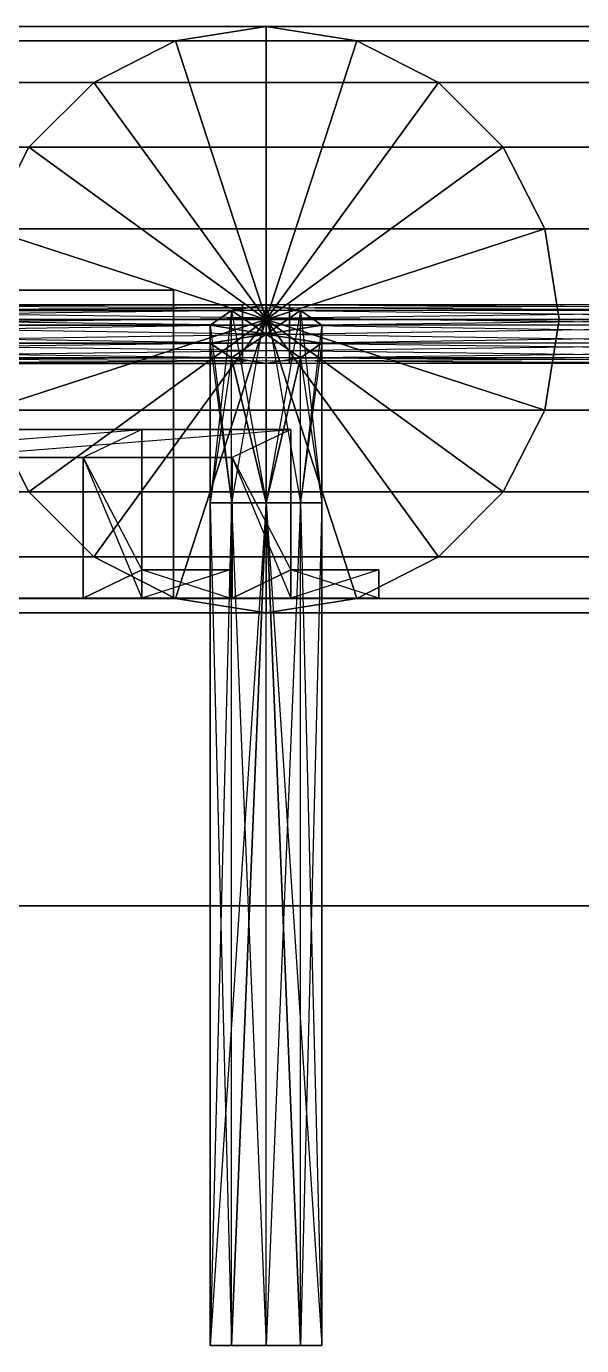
# Model space of a CAD drawing. Extents: x 0 to 4960, y -79 to 258.
# Drawn here: x 2007.8 to 2082.4, y -78.7 to 98.4 of the extents above; entities that cross this region are included whole.
import ezdxf

# ---------------------------------------------------------------- set-up
doc = ezdxf.new("R2010")
doc.units = 0
doc.layers.add('UB3D', color=1, linetype='CONTINUOUS')

msp = doc.modelspace()

# ---------------------------------------------------------------- linework, layer by layer
at = {"layer": 'UB3D', "color": 53}
for points in [[(2100.944882, 96.498268, -2192.166043), (2100.944882, 98.425177, -2180.00002), (1819.055118, 98.425177, -2180.00002), (1819.055118, 96.498268, -2192.166043)], [(2100.944882, 98.425177, -2180.00002), (2100.944882, 96.498268, -2167.833957), (1819.055118, 96.498268, -2167.833957), (1819.055118, 98.425177, -2180.00002)], [(2180.944882, 96.498268, -3552.166043), (2180.944882, 98.425177, -3540.00002), (1899.055118, 98.425177, -3540.00002), (1899.055118, 96.498268, -3552.166043)], [(2180.944882, 98.425177, -3540.00002), (2180.944882, 96.498268, -3527.833957), (1899.055118, 96.498268, -3527.833957), (1899.055118, 98.425177, -3540.00002)], [(2027.833996, 96.498308, -2800.944882), (2040.00002, 98.425217, -2800.944882), (2040.00002, 98.425217, -2519.055118), (2027.833996, 96.498308, -2519.055118)], [(2040, 59.055118, -2800.944882), (2040.00002, 98.425217, -2800.944882), (2027.833996, 96.498308, -2800.944882)], [(2040, 59.055118, -2519.055118), (2027.833996, 96.498308, -2519.055118), (2040.00002, 98.425217, -2519.055118)], [(2040, 59.055118, -2800.944882), (2052.166004, 96.498308, -2800.944882), (2040.00002, 98.425217, -2800.944882)], [(2040, 59.055118, -2519.055118), (2040.00002, 98.425217, -2519.055118), (2052.166004, 96.498308, -2519.055118)], [(2040.00002, 98.425217, -2800.944882), (2052.166004, 96.498308, -2800.944882), (2052.166004, 96.498308, -2519.055118), (2040.00002, 98.425217, -2519.055118)], [(2100.944882, 90.906161, -2203.141171), (2100.944882, 96.498268, -2192.166043), (1819.055118, 96.498268, -2192.166043), (1819.055118, 90.906161, -2203.141171)], [(2100.944882, 96.498268, -2167.833957), (2100.944882, 90.906161, -2156.858829), (1819.055118, 90.906161, -2156.858829), (1819.055118, 96.498268, -2167.833957)], [(2180.944882, 90.906161, -3563.141171), (2180.944882, 96.498268, -3552.166043), (1899.055118, 96.498268, -3552.166043), (1899.055118, 90.906161, -3563.141171)], [(2180.944882, 96.498268, -3527.833957), (2180.944882, 90.906161, -3516.858829), (1899.055118, 90.906161, -3516.858829), (1899.055118, 96.498268, -3527.833957)], [(2016.858868, 90.906201, -2800.944882), (2027.833996, 96.498308, -2800.944882), (2027.833996, 96.498308, -2519.055118), (2016.858868, 90.906201, -2519.055118)], [(2040, 59.055118, -2800.944882), (2027.833996, 96.498308, -2800.944882), (2016.858868, 90.906201, -2800.944882)], [(2040, 59.055118, -2519.055118), (2016.858868, 90.906201, -2519.055118), (2027.833996, 96.498308, -2519.055118)], [(2040, 59.055118, -2800.944882), (2063.141132, 90.906201, -2800.944882), (2052.166004, 96.498308, -2800.944882)], [(2040, 59.055118, -2519.055118), (2052.166004, 96.498308, -2519.055118), (2063.141132, 90.906201, -2519.055118)], [(2052.166004, 96.498308, -2800.944882), (2063.141132, 90.906201, -2800.944882), (2063.141132, 90.906201, -2519.055118), (2052.166004, 96.498308, -2519.055118)], [(2100.944882, 82.19625, -2211.851082), (2100.944882, 90.906161, -2203.141171), (1819.055118, 90.906161, -2203.141171), (1819.055118, 82.19625, -2211.851082)], [(2100.944882, 90.906161, -2156.858829), (2100.944882, 82.19625, -2148.148918), (1819.055118, 82.19625, -2148.148918), (1819.055118, 90.906161, -2156.858829)], [(2180.944882, 82.19625, -3571.851082), (2180.944882, 90.906161, -3563.141171), (1899.055118, 90.906161, -3563.141171), (1899.055118, 82.19625, -3571.851082)], [(2180.944882, 90.906161, -3516.858829), (2180.944882, 82.19625, -3508.148918), (1899.055118, 82.19625, -3508.148918), (1899.055118, 90.906161, -3516.858829)], [(2008.148957, 82.196289, -2800.944882), (2016.858868, 90.906201, -2800.944882), (2016.858868, 90.906201, -2519.055118), (2008.148957, 82.196289, -2519.055118)], [(2040, 59.055118, -2800.944882), (2016.858868, 90.906201, -2800.944882), (2008.148957, 82.196289, -2800.944882)], [(2040, 59.055118, -2519.055118), (2008.148957, 82.196289, -2519.055118), (2016.858868, 90.906201, -2519.055118)], [(2040, 59.055118, -2800.944882), (2071.851043, 82.196289, -2800.944882), (2063.141132, 90.906201, -2800.944882)], [(2040, 59.055118, -2519.055118), (2063.141132, 90.906201, -2519.055118), (2071.851043, 82.196289, -2519.055118)], [(2063.141132, 90.906201, -2800.944882), (2071.851043, 82.196289, -2800.944882), (2071.851043, 82.196289, -2519.055118), (2063.141132, 90.906201, -2519.055118)], [(2100.944882, 71.221122, -2217.44319), (2100.944882, 82.19625, -2211.851082), (1819.055118, 82.19625, -2211.851082), (1819.055118, 71.221122, -2217.44319)], [(2100.944882, 82.19625, -2148.148918), (2100.944882, 71.221122, -2142.55681), (1819.055118, 71.221122, -2142.55681), (1819.055118, 82.19625, -2148.148918)], [(2180.944882, 71.221122, -3577.44319), (2180.944882, 82.19625, -3571.851082), (1899.055118, 82.19625, -3571.851082), (1899.055118, 71.221122, -3577.44319)], [(2180.944882, 82.19625, -3508.148918), (2180.944882, 71.221122, -3502.55681), (1899.055118, 71.221122, -3502.55681), (1899.055118, 82.19625, -3508.148918)], [(2002.55685, 71.221161, -2800.944882), (2008.148957, 82.196289, -2800.944882), (2008.148957, 82.196289, -2519.055118), (2002.55685, 71.221161, -2519.055118)], [(2040, 59.055118, -2800.944882), (2008.148957, 82.196289, -2800.944882), (2002.55685, 71.221161, -2800.944882)], [(2040, 59.055118, -2519.055118), (2002.55685, 71.221161, -2519.055118), (2008.148957, 82.196289, -2519.055118)], [(2040, 59.055118, -2800.944882), (2077.44315, 71.221161, -2800.944882), (2071.851043, 82.196289, -2800.944882)], [(2040, 59.055118, -2519.055118), (2071.851043, 82.196289, -2519.055118), (2077.44315, 71.221161, -2519.055118)], [(2071.851043, 82.196289, -2800.944882), (2077.44315, 71.221161, -2800.944882), (2077.44315, 71.221161, -2519.055118), (2071.851043, 82.196289, -2519.055118)], [(2100.944882, 59.055098, -2219.370098), (2100.944882, 71.221122, -2217.44319), (1819.055118, 71.221122, -2217.44319), (1819.055118, 59.055098, -2219.370098)], [(2100.944882, 71.221122, -2142.55681), (2100.944882, 59.055098, -2140.629902), (1819.055118, 59.055098, -2140.629902), (1819.055118, 71.221122, -2142.55681)], [(2180.944882, 59.055098, -3579.370098), (2180.944882, 71.221122, -3577.44319), (1899.055118, 71.221122, -3577.44319), (1899.055118, 59.055098, -3579.370098)], [(2180.944882, 71.221122, -3502.55681), (2180.944882, 59.055098, -3500.629902), (1899.055118, 59.055098, -3500.629902), (1899.055118, 71.221122, -3502.55681)], [(2040, 59.055118, -2800.944882), (2002.55685, 71.221161, -2800.944882), (2000.629941, 59.055138, -2800.944882)], [(2040, 59.055118, -2519.055118), (2000.629941, 59.055098, -2519.055118), (2002.55685, 71.221161, -2519.055118)], [(2040, 59.055118, -2800.944882), (2079.370059, 59.055138, -2800.944882), (2077.44315, 71.221161, -2800.944882)], [(2077.44315, 71.221161, -2800.944882), (2079.370059, 59.055098, -2800.944882), (2079.370059, 59.055098, -2519.055118), (2077.44315, 71.221161, -2519.055118)], [(2100.944882, 46.889114, -2217.44319), (2100.944882, 59.055098, -2219.370098), (1819.055118, 59.055098, -2219.370098), (1819.055118, 46.889114, -2217.44319)], [(2100.944882, 59.055098, -2140.629902), (2100.944882, 46.889114, -2142.55681), (1819.055118, 46.889114, -2142.55681), (1819.055118, 59.055098, -2140.629902)], [(2180.944882, 46.889114, -3577.44319), (2180.944882, 59.055098, -3579.370098), (1899.055118, 59.055098, -3579.370098), (1899.055118, 46.889114, -3577.44319)], [(2180.944882, 59.055098, -3500.629902), (2180.944882, 46.889114, -3502.55681), (1899.055118, 46.889114, -3502.55681), (1899.055118, 59.055098, -3500.629902)], [(2040, 59.055118, -2800.944882), (2000.629941, 59.055138, -2800.944882), (2002.55685, 46.889075, -2800.944882)], [(2040, 59.055118, -2519.055118), (2002.55685, 46.889075, -2519.055118), (2000.629941, 59.055098, -2519.055118)], [(2040, 59.055118, -2800.944882), (2002.55685, 46.889075, -2800.944882), (2008.148957, 35.913947, -2800.944882)], [(2040, 59.055118, -2519.055118), (2008.148957, 35.913947, -2519.055118), (2002.55685, 46.889075, -2519.055118)], [(2040, 59.055118, -2800.944882), (2008.148957, 35.913947, -2800.944882), (2016.858868, 27.204036, -2800.944882)], [(2040, 59.055118, -2519.055118), (2016.858868, 27.204036, -2519.055118), (2008.148957, 35.913947, -2519.055118)], [(2040, 59.055118, -2800.944882), (2016.858868, 27.204036, -2800.944882), (2027.833996, 21.611928, -2800.944882)], [(2040, 59.055118, -2519.055118), (2027.833996, 21.611928, -2519.055118), (2016.858868, 27.204036, -2519.055118)], [(2040, 59.055118, -2800.944882), (2027.833996, 21.611928, -2800.944882), (2040.00002, 19.68502, -2800.944882)], [(2040, 59.055118, -2519.055118), (2040.00002, 19.68502, -2519.055118), (2027.833996, 21.611928, -2519.055118)], [(2040, 59.055118, -2800.944882), (2040.00002, 19.68502, -2800.944882), (2052.166004, 21.611928, -2800.944882)], [(2040, 59.055118, -2800.944882), (2052.166004, 21.611928, -2800.944882), (2063.141132, 27.204036, -2800.944882)], [(2040, 59.055118, -2800.944882), (2063.141132, 27.204036, -2800.944882), (2071.851043, 35.913947, -2800.944882)], [(2040, 59.055118, -2800.944882), (2071.851043, 35.913947, -2800.944882), (2077.44315, 46.889075, -2800.944882)], [(2040, 59.055118, -2519.055118), (2079.370059, 59.055098, -2519.055118), (2077.44315, 46.889075, -2519.055118)], [(2040, 59.055118, -2519.055118), (2077.44315, 46.889075, -2519.055118), (2071.851043, 35.913947, -2519.055118)], [(2040, 59.055118, -2519.055118), (2071.851043, 35.913947, -2519.055118), (2063.141132, 27.204036, -2519.055118)], [(2040, 59.055118, -2519.055118), (2063.141132, 27.204036, -2519.055118), (2052.166004, 21.611928, -2519.055118)], [(2040, 59.055118, -2519.055118), (2052.166004, 21.611928, -2519.055118), (2040.00002, 19.68502, -2519.055118)], [(2079.370059, 59.055098, -2800.944882), (2077.44315, 46.889075, -2800.944882), (2077.44315, 46.889075, -2519.055118), (2079.370059, 59.055098, -2519.055118)], [(2100.944882, 35.913986, -2211.851082), (2100.944882, 46.889114, -2217.44319), (1819.055118, 46.889114, -2217.44319), (1819.055118, 35.913986, -2211.851082)], [(2100.944882, 46.889114, -2142.55681), (2100.944882, 35.913986, -2148.148918), (1819.055118, 35.913986, -2148.148918), (1819.055118, 46.889114, -2142.55681)], [(2180.944882, 35.913986, -3571.851082), (2180.944882, 46.889114, -3577.44319), (1899.055118, 46.889114, -3577.44319), (1899.055118, 35.913986, -3571.851082)], [(2180.944882, 46.889114, -3502.55681), (2180.944882, 35.913986, -3508.148918), (1899.055118, 35.913986, -3508.148918), (1899.055118, 46.889114, -3502.55681)], [(2008.148957, 35.913947, -2800.944882), (2002.55685, 46.889075, -2800.944882), (2002.55685, 46.889075, -2519.055118), (2008.148957, 35.913947, -2519.055118)], [(2077.44315, 46.889075, -2800.944882), (2071.851043, 35.913947, -2800.944882), (2071.851043, 35.913947, -2519.055118), (2077.44315, 46.889075, -2519.055118)], [(2100.944882, 27.204075, -2203.141171), (2100.944882, 35.913986, -2211.851082), (1819.055118, 35.913986, -2211.851082), (1819.055118, 27.204075, -2203.141171)], [(2100.944882, 35.913986, -2148.148918), (2100.944882, 27.204075, -2156.858829), (1819.055118, 27.204075, -2156.858829), (1819.055118, 35.913986, -2148.148918)], [(2180.944882, 27.204075, -3563.141171), (2180.944882, 35.913986, -3571.851082), (1899.055118, 35.913986, -3571.851082), (1899.055118, 27.204075, -3563.141171)], [(2180.944882, 35.913986, -3508.148918), (2180.944882, 27.204075, -3516.858829), (1899.055118, 27.204075, -3516.858829), (1899.055118, 35.913986, -3508.148918)], [(2016.858868, 27.204036, -2800.944882), (2008.148957, 35.913947, -2800.944882), (2008.148957, 35.913947, -2519.055118), (2016.858868, 27.204036, -2519.055118)], [(2071.851043, 35.913947, -2800.944882), (2063.141132, 27.204036, -2800.944882), (2063.141132, 27.204036, -2519.055118), (2071.851043, 35.913947, -2519.055118)], [(2100.944882, 21.611968, -2192.166043), (2100.944882, 27.204075, -2203.141171), (1819.055118, 27.204075, -2203.141171), (1819.055118, 21.611968, -2192.166043)], [(2100.944882, 27.204075, -2156.858829), (2100.944882, 21.611968, -2167.833957), (1819.055118, 21.611968, -2167.833957), (1819.055118, 27.204075, -2156.858829)], [(2180.944882, 21.611968, -3552.166043), (2180.944882, 27.204075, -3563.141171), (1899.055118, 27.204075, -3563.141171), (1899.055118, 21.611968, -3552.166043)], [(2180.944882, 27.204075, -3516.858829), (2180.944882, 21.611968, -3527.833957), (1899.055118, 21.611968, -3527.833957), (1899.055118, 27.204075, -3516.858829)], [(2027.833996, 21.611928, -2800.944882), (2016.858868, 27.204036, -2800.944882), (2016.858868, 27.204036, -2519.055118), (2027.833996, 21.611928, -2519.055118)], [(2063.141132, 27.204036, -2800.944882), (2052.166004, 21.611928, -2800.944882), (2052.166004, 21.611928, -2519.055118), (2063.141132, 27.204036, -2519.055118)], [(2100.944882, 19.685059, -2180.00002), (2100.944882, 21.611968, -2192.166043), (1819.055118, 21.611968, -2192.166043), (1819.055118, 19.685059, -2180.00002)], [(2100.944882, 21.611968, -2167.833957), (2100.944882, 19.685059, -2180.00002), (1819.055118, 19.685059, -2180.00002), (1819.055118, 21.611968, -2167.833957)], [(2180.944882, 19.685059, -3540.00002), (2180.944882, 21.611968, -3552.166043), (1899.055118, 21.611968, -3552.166043), (1899.055118, 19.685059, -3540.00002)], [(2180.944882, 21.611968, -3527.833957), (2180.944882, 19.685059, -3540.00002), (1899.055118, 19.685059, -3540.00002), (1899.055118, 21.611968, -3527.833957)], [(2040.00002, 19.68502, -2800.944882), (2027.833996, 21.611928, -2800.944882), (2027.833996, 21.611928, -2519.055118), (2040.00002, 19.68502, -2519.055118)], [(2052.166004, 21.611928, -2800.944882), (2040.00002, 19.68502, -2800.944882), (2040.00002, 19.68502, -2519.055118), (2052.166004, 21.611928, -2519.055118)]]:
    msp.add_3dface(points, dxfattribs=at)
at = {"layer": 'UB3D', "color": 27}
for points in [[(1972.440945, 21.653543, -1720.866142), (2027.559055, 21.653543, -1720.866142), (2027.559055, 62.992126, -1720.866142), (1972.440945, 62.992126, -1720.866142)], [(2027.559055, 21.653543, -1838.976378), (1972.440945, 21.653543, -1838.976378), (1972.440945, 62.992126, -1838.976378), (2027.559055, 62.992126, -1838.976378)], [(1972.440945, 62.992126, -1838.976378), (2027.559055, 62.992126, -1838.976378), (2027.559055, 62.992126, -1720.866142)], [(1972.440945, 62.992126, -1838.976378), (2027.559055, 62.992126, -1720.866142), (1972.440945, 62.992126, -1720.866142)], [(2027.559055, 21.653543, -1720.866142), (2027.559055, 21.653543, -1838.976378), (2027.559055, 62.992126, -1838.976378), (2027.559055, 62.992126, -1720.866142)], [(1972.440945, 21.653543, -1720.866142), (2027.559055, 21.653543, -1720.866142), (2027.559055, 21.653543, -1838.976378)], [(1972.440945, 21.653543, -1720.866142), (2027.559055, 21.653543, -1838.976378), (1972.440945, 21.653543, -1838.976378)]]:
    msp.add_3dface(points, dxfattribs=at)
at = {"layer": 'UB3D', "color": 254}
for points in [[(1879.370079, 60.275591, -3535.370079), (2036.850394, 60.275591, -3535.370079), (1879.370079, 61.027598, -3540)], [(2036.850394, 60.275591, -3535.370079), (1879.370079, 61.027598, -3540), (2036.850394, 61.027598, -3540)], [(1879.370079, 61.027598, -3540), (2036.850394, 61.027598, -3540), (1879.370079, 60.275591, -3544.629921)], [(2036.850394, 61.027598, -3540), (1879.370079, 60.275591, -3544.629921), (2036.850394, 60.275591, -3544.629921)], [(1879.370079, 58.307047, -3532.511811), (2036.850394, 58.307047, -3532.511811), (1879.370079, 60.275591, -3535.370079)], [(2036.850394, 58.307047, -3532.511811), (1879.370079, 60.275591, -3535.370079), (2036.850394, 60.275591, -3535.370079)], [(1879.370079, 60.275591, -3544.629921), (2036.850394, 60.275591, -3544.629921), (1879.370079, 58.307047, -3547.488189)], [(2036.850394, 60.275591, -3544.629921), (1879.370079, 58.307047, -3547.488189), (2036.850394, 58.307047, -3547.488189)], [(2120.629921, 60.275591, -2184.629921), (1963.149606, 60.275591, -2184.629921), (2120.629921, 61.027598, -2180)], [(1963.149606, 60.275591, -2184.629921), (2120.629921, 61.027598, -2180), (1963.149606, 61.027598, -2180)], [(2120.629921, 61.027598, -2180), (1963.149606, 61.027598, -2180), (2120.629921, 60.275591, -2175.370079)], [(1963.149606, 61.027598, -2180), (2120.629921, 60.275591, -2175.370079), (1963.149606, 60.275591, -2175.370079)], [(2120.629921, 58.307047, -2187.488189), (1963.149606, 58.307047, -2187.488189), (2120.629921, 60.275591, -2184.629921)], [(1963.149606, 58.307047, -2187.488189), (2120.629921, 60.275591, -2184.629921), (1963.149606, 60.275591, -2184.629921)], [(2120.629921, 60.275591, -2175.370079), (1963.149606, 60.275591, -2175.370079), (2120.629921, 58.307047, -2172.511811)], [(1963.149606, 60.275591, -2175.370079), (2120.629921, 58.307047, -2172.511811), (1963.149606, 58.307047, -2172.511811)], [(2032.511811, 58.307047, -2820.629921), (2035.370079, 34.452008, -2866.370079), (2035.370079, 60.275591, -2820.629921)], [(2032.511811, 58.307047, -2820.629921), (2032.511811, 58.307047, -2663.149606), (2035.370079, 60.275591, -2820.629921)], [(2032.511811, 58.307047, -2663.149606), (2035.370079, 60.275591, -2820.629921), (2035.370079, 60.275591, -2663.149606)], [(2040, 57.090472, -2663.149606), (2035.370079, 60.275591, -2663.149606), (2032.511811, 58.307047, -2663.149606)], [(2035.370079, 34.452008, -2453.629921), (2035.370079, 60.275591, -2499.370079), (2032.511811, 34.452008, -2457.566929)], [(2035.370079, 60.275591, -2499.370079), (2032.511811, 34.452008, -2457.566929), (2032.511811, 58.307047, -2499.370079)], [(2035.370079, 60.275591, -2499.370079), (2035.370079, 60.275591, -2656.850394), (2032.511811, 58.307047, -2499.370079)], [(2035.370079, 60.275591, -2656.850394), (2032.511811, 58.307047, -2499.370079), (2032.511811, 58.307047, -2656.850394)], [(2040, 57.090472, -2656.850394), (2032.511811, 58.307047, -2656.850394), (2035.370079, 60.275591, -2656.850394)], [(2035.370079, 60.275591, -2820.629921), (2040, 34.452008, -2867.874016), (2040, 61.027598, -2820.629921)], [(2035.370079, 60.275591, -2820.629921), (2035.370079, 60.275591, -2663.149606), (2040, 61.027598, -2820.629921)], [(2035.370079, 60.275591, -2663.149606), (2040, 61.027598, -2820.629921), (2040, 61.027598, -2663.149606)], [(2040, 57.090472, -2663.149606), (2040, 61.027598, -2663.149606), (2035.370079, 60.275591, -2663.149606)], [(2040, 34.452008, -2452.125984), (2040, 61.027598, -2499.370079), (2035.370079, 34.452008, -2453.629921)], [(2040, 61.027598, -2499.370079), (2035.370079, 34.452008, -2453.629921), (2035.370079, 60.275591, -2499.370079)], [(2040, 61.027598, -2499.370079), (2040, 61.027598, -2656.850394), (2035.370079, 60.275591, -2499.370079)], [(2040, 61.027598, -2656.850394), (2035.370079, 60.275591, -2499.370079), (2035.370079, 60.275591, -2656.850394)], [(2040, 57.090472, -2656.850394), (2035.370079, 60.275591, -2656.850394), (2040, 61.027598, -2656.850394)], [(2035.370079, 34.452008, -2866.370079), (2035.370079, 60.275591, -2820.629921), (2040, 34.452008, -2867.874016)], [(2036.850394, 57.090472, -3540), (2036.850394, 60.275591, -3544.629921), (2036.850394, 61.027598, -3540)], [(2036.850394, 57.090472, -3540), (2036.850394, 61.027598, -3540), (2036.850394, 60.275591, -3535.370079)], [(2036.850394, 57.090472, -3540), (2036.850394, 58.307047, -3547.488189), (2036.850394, 60.275591, -3544.629921)], [(2036.850394, 57.090472, -3540), (2036.850394, 60.275591, -3535.370079), (2036.850394, 58.307047, -3532.511811)], [(2040, 34.452008, -2867.874016), (2040, 61.027598, -2820.629921), (2044.629921, 34.452008, -2866.370079)], [(2040, 61.027598, -2820.629921), (2044.629921, 34.452008, -2866.370079), (2044.629921, 60.275591, -2820.629921)], [(2040, 61.027598, -2820.629921), (2040, 61.027598, -2663.149606), (2044.629921, 60.275591, -2820.629921)], [(2040, 61.027598, -2663.149606), (2044.629921, 60.275591, -2820.629921), (2044.629921, 60.275591, -2663.149606)], [(2040, 57.090472, -2663.149606), (2044.629921, 60.275591, -2663.149606), (2040, 61.027598, -2663.149606)], [(2044.629921, 60.275591, -2499.370079), (2040, 34.452008, -2452.125984), (2040, 61.027598, -2499.370079)], [(2044.629921, 60.275591, -2499.370079), (2044.629921, 60.275591, -2656.850394), (2040, 61.027598, -2499.370079)], [(2044.629921, 60.275591, -2656.850394), (2040, 61.027598, -2499.370079), (2040, 61.027598, -2656.850394)], [(2040, 57.090472, -2656.850394), (2040, 61.027598, -2656.850394), (2044.629921, 60.275591, -2656.850394)], [(2040, 57.090472, -2663.149606), (2047.488189, 58.307047, -2663.149606), (2044.629921, 60.275591, -2663.149606)], [(2044.629921, 34.452008, -2453.629921), (2044.629921, 60.275591, -2499.370079), (2040, 34.452008, -2452.125984)], [(2040, 57.090472, -2656.850394), (2044.629921, 60.275591, -2656.850394), (2047.488189, 58.307047, -2656.850394)], [(2200.629921, 60.275591, -3544.629921), (2043.149606, 60.275591, -3544.629921), (2200.629921, 61.027598, -3540)], [(2043.149606, 60.275591, -3544.629921), (2200.629921, 61.027598, -3540), (2043.149606, 61.027598, -3540)], [(2200.629921, 61.027598, -3540), (2043.149606, 61.027598, -3540), (2200.629921, 60.275591, -3535.370079)], [(2043.149606, 61.027598, -3540), (2200.629921, 60.275591, -3535.370079), (2043.149606, 60.275591, -3535.370079)], [(2043.149606, 57.090472, -3540), (2043.149606, 60.275591, -3535.370079), (2043.149606, 61.027598, -3540)], [(2043.149606, 57.090472, -3540), (2043.149606, 61.027598, -3540), (2043.149606, 60.275591, -3544.629921)], [(2200.629921, 58.307047, -3547.488189), (2043.149606, 58.307047, -3547.488189), (2200.629921, 60.275591, -3544.629921)], [(2043.149606, 58.307047, -3547.488189), (2200.629921, 60.275591, -3544.629921), (2043.149606, 60.275591, -3544.629921)], [(2200.629921, 60.275591, -3535.370079), (2043.149606, 60.275591, -3535.370079), (2200.629921, 58.307047, -3532.511811)], [(2043.149606, 60.275591, -3535.370079), (2200.629921, 58.307047, -3532.511811), (2043.149606, 58.307047, -3532.511811)], [(2043.149606, 57.090472, -3540), (2043.149606, 58.307047, -3532.511811), (2043.149606, 60.275591, -3535.370079)], [(2043.149606, 57.090472, -3540), (2043.149606, 60.275591, -3544.629921), (2043.149606, 58.307047, -3547.488189)], [(2044.629921, 34.452008, -2866.370079), (2044.629921, 60.275591, -2820.629921), (2047.488189, 34.452008, -2862.433071)], [(2044.629921, 60.275591, -2820.629921), (2047.488189, 34.452008, -2862.433071), (2047.488189, 58.307047, -2820.629921)], [(2044.629921, 60.275591, -2820.629921), (2044.629921, 60.275591, -2663.149606), (2047.488189, 58.307047, -2820.629921)], [(2044.629921, 60.275591, -2663.149606), (2047.488189, 58.307047, -2820.629921), (2047.488189, 58.307047, -2663.149606)], [(2047.488189, 58.307047, -2499.370079), (2044.629921, 34.452008, -2453.629921), (2044.629921, 60.275591, -2499.370079)], [(2047.488189, 58.307047, -2499.370079), (2047.488189, 58.307047, -2656.850394), (2044.629921, 60.275591, -2499.370079)], [(2047.488189, 58.307047, -2656.850394), (2044.629921, 60.275591, -2499.370079), (2044.629921, 60.275591, -2656.850394)], [(1879.370079, 55.873898, -3532.511811), (2036.850394, 55.873898, -3532.511811), (1879.370079, 58.307047, -3532.511811)], [(2036.850394, 55.873898, -3532.511811), (1879.370079, 58.307047, -3532.511811), (2036.850394, 58.307047, -3532.511811)], [(1879.370079, 58.307047, -3547.488189), (2036.850394, 58.307047, -3547.488189), (1879.370079, 55.873898, -3547.488189)], [(2036.850394, 58.307047, -3547.488189), (1879.370079, 55.873898, -3547.488189), (2036.850394, 55.873898, -3547.488189)], [(2120.629921, 55.873898, -2187.488189), (1963.149606, 55.873898, -2187.488189), (2120.629921, 58.307047, -2187.488189)], [(1963.149606, 55.873898, -2187.488189), (2120.629921, 58.307047, -2187.488189), (1963.149606, 58.307047, -2187.488189)], [(2120.629921, 58.307047, -2172.511811), (1963.149606, 58.307047, -2172.511811), (2120.629921, 55.873898, -2172.511811)], [(1963.149606, 58.307047, -2172.511811), (2120.629921, 55.873898, -2172.511811), (1963.149606, 55.873898, -2172.511811)], [(2032.511811, 55.873898, -2820.629921), (2032.511811, 34.452008, -2862.433071), (2032.511811, 58.307047, -2820.629921)], [(2032.511811, 34.452008, -2862.433071), (2032.511811, 58.307047, -2820.629921), (2035.370079, 34.452008, -2866.370079)], [(2032.511811, 55.873898, -2820.629921), (2032.511811, 55.873898, -2663.149606), (2032.511811, 58.307047, -2820.629921)], [(2032.511811, 55.873898, -2663.149606), (2032.511811, 58.307047, -2820.629921), (2032.511811, 58.307047, -2663.149606)], [(2040, 57.090472, -2663.149606), (2032.511811, 58.307047, -2663.149606), (2032.511811, 55.873898, -2663.149606)], [(2032.511811, 34.452008, -2457.566929), (2032.511811, 58.307047, -2499.370079), (2032.511811, 34.452008, -2462.433071)], [(2032.511811, 58.307047, -2499.370079), (2032.511811, 34.452008, -2462.433071), (2032.511811, 55.873898, -2499.370079)], [(2032.511811, 58.307047, -2499.370079), (2032.511811, 58.307047, -2656.850394), (2032.511811, 55.873898, -2499.370079)], [(2032.511811, 58.307047, -2656.850394), (2032.511811, 55.873898, -2499.370079), (2032.511811, 55.873898, -2656.850394)], [(2040, 57.090472, -2656.850394), (2032.511811, 55.873898, -2656.850394), (2032.511811, 58.307047, -2656.850394)], [(2040, 57.090472, -2663.149606), (2032.511811, 55.873898, -2663.149606), (2035.370079, 53.905315, -2663.149606)], [(2040, 57.090472, -2656.850394), (2035.370079, 53.905315, -2656.850394), (2032.511811, 55.873898, -2656.850394)], [(2040, 57.090472, -2663.149606), (2035.370079, 53.905315, -2663.149606), (2040, 53.153346, -2663.149606)], [(2040, 57.090472, -2656.850394), (2040, 53.153346, -2656.850394), (2035.370079, 53.905315, -2656.850394)], [(2036.850394, 57.090472, -3540), (2036.850394, 55.873898, -3547.488189), (2036.850394, 58.307047, -3547.488189)], [(2036.850394, 57.090472, -3540), (2036.850394, 58.307047, -3532.511811), (2036.850394, 55.873898, -3532.511811)], [(2036.850394, 57.090472, -3540), (2036.850394, 53.153346, -3540), (2036.850394, 53.905315, -3544.629921)], [(2036.850394, 57.090472, -3540), (2036.850394, 53.905315, -3544.629921), (2036.850394, 55.873898, -3547.488189)], [(2036.850394, 57.090472, -3540), (2036.850394, 55.873898, -3532.511811), (2036.850394, 53.905315, -3535.370079)], [(2036.850394, 57.090472, -3540), (2036.850394, 53.905315, -3535.370079), (2036.850394, 53.153346, -3540)], [(2040, 57.090472, -2663.149606), (2047.488189, 55.873898, -2663.149606), (2047.488189, 58.307047, -2663.149606)], [(2040, 57.090472, -2656.850394), (2047.488189, 58.307047, -2656.850394), (2047.488189, 55.873898, -2656.850394)], [(2040, 57.090472, -2663.149606), (2040, 53.153346, -2663.149606), (2044.629921, 53.905315, -2663.149606)], [(2040, 57.090472, -2663.149606), (2044.629921, 53.905315, -2663.149606), (2047.488189, 55.873898, -2663.149606)], [(2040, 57.090472, -2656.850394), (2047.488189, 55.873898, -2656.850394), (2044.629921, 53.905315, -2656.850394)], [(2040, 57.090472, -2656.850394), (2044.629921, 53.905315, -2656.850394), (2040, 53.153346, -2656.850394)], [(2200.629921, 55.873898, -3547.488189), (2043.149606, 55.873898, -3547.488189), (2200.629921, 58.307047, -3547.488189)], [(2043.149606, 55.873898, -3547.488189), (2200.629921, 58.307047, -3547.488189), (2043.149606, 58.307047, -3547.488189)], [(2200.629921, 58.307047, -3532.511811), (2043.149606, 58.307047, -3532.511811), (2200.629921, 55.873898, -3532.511811)], [(2043.149606, 58.307047, -3532.511811), (2200.629921, 55.873898, -3532.511811), (2043.149606, 55.873898, -3532.511811)], [(2043.149606, 57.090472, -3540), (2043.149606, 55.873898, -3532.511811), (2043.149606, 58.307047, -3532.511811)], [(2043.149606, 57.090472, -3540), (2043.149606, 58.307047, -3547.488189), (2043.149606, 55.873898, -3547.488189)], [(2043.149606, 57.090472, -3540), (2043.149606, 53.153346, -3540), (2043.149606, 53.905315, -3535.370079)], [(2043.149606, 57.090472, -3540), (2043.149606, 53.905315, -3535.370079), (2043.149606, 55.873898, -3532.511811)], [(2043.149606, 57.090472, -3540), (2043.149606, 55.873898, -3547.488189), (2043.149606, 53.905315, -3544.629921)], [(2043.149606, 57.090472, -3540), (2043.149606, 53.905315, -3544.629921), (2043.149606, 53.153346, -3540)], [(2047.488189, 34.452008, -2457.566929), (2047.488189, 58.307047, -2499.370079), (2044.629921, 34.452008, -2453.629921)], [(2047.488189, 34.452008, -2862.433071), (2047.488189, 58.307047, -2820.629921), (2047.488189, 34.452008, -2857.566929)], [(2047.488189, 58.307047, -2820.629921), (2047.488189, 34.452008, -2857.566929), (2047.488189, 55.873898, -2820.629921)], [(2047.488189, 58.307047, -2820.629921), (2047.488189, 58.307047, -2663.149606), (2047.488189, 55.873898, -2820.629921)], [(2047.488189, 58.307047, -2663.149606), (2047.488189, 55.873898, -2820.629921), (2047.488189, 55.873898, -2663.149606)], [(2047.488189, 55.873898, -2499.370079), (2047.488189, 34.452008, -2457.566929), (2047.488189, 58.307047, -2499.370079)], [(2047.488189, 55.873898, -2499.370079), (2047.488189, 55.873898, -2656.850394), (2047.488189, 58.307047, -2499.370079)], [(2047.488189, 55.873898, -2656.850394), (2047.488189, 58.307047, -2499.370079), (2047.488189, 58.307047, -2656.850394)], [(1879.370079, 53.905315, -3535.370079), (2036.850394, 53.905315, -3535.370079), (1879.370079, 55.873898, -3532.511811)], [(2036.850394, 53.905315, -3535.370079), (1879.370079, 55.873898, -3532.511811), (2036.850394, 55.873898, -3532.511811)], [(1879.370079, 55.873898, -3547.488189), (2036.850394, 55.873898, -3547.488189), (1879.370079, 53.905315, -3544.629921)], [(2036.850394, 55.873898, -3547.488189), (1879.370079, 53.905315, -3544.629921), (2036.850394, 53.905315, -3544.629921)], [(2120.629921, 53.905315, -2184.629921), (1963.149606, 53.905315, -2184.629921), (2120.629921, 55.873898, -2187.488189)], [(1963.149606, 53.905315, -2184.629921), (2120.629921, 55.873898, -2187.488189), (1963.149606, 55.873898, -2187.488189)], [(2120.629921, 55.873898, -2172.511811), (1963.149606, 55.873898, -2172.511811), (2120.629921, 53.905315, -2175.370079)], [(1963.149606, 55.873898, -2172.511811), (2120.629921, 53.905315, -2175.370079), (1963.149606, 53.905315, -2175.370079)], [(2035.370079, 53.905315, -2820.629921), (2032.511811, 34.452008, -2857.566929), (2032.511811, 55.873898, -2820.629921)], [(2032.511811, 34.452008, -2857.566929), (2032.511811, 55.873898, -2820.629921), (2032.511811, 34.452008, -2862.433071)], [(2035.370079, 53.905315, -2820.629921), (2035.370079, 53.905315, -2663.149606), (2032.511811, 55.873898, -2820.629921)], [(2035.370079, 53.905315, -2663.149606), (2032.511811, 55.873898, -2820.629921), (2032.511811, 55.873898, -2663.149606)], [(2032.511811, 34.452008, -2462.433071), (2032.511811, 55.873898, -2499.370079), (2035.370079, 34.452008, -2466.370079)], [(2032.511811, 55.873898, -2499.370079), (2035.370079, 34.452008, -2466.370079), (2035.370079, 53.905315, -2499.370079)], [(2032.511811, 55.873898, -2499.370079), (2032.511811, 55.873898, -2656.850394), (2035.370079, 53.905315, -2499.370079)], [(2032.511811, 55.873898, -2656.850394), (2035.370079, 53.905315, -2499.370079), (2035.370079, 53.905315, -2656.850394)], [(2200.629921, 53.905315, -3544.629921), (2043.149606, 53.905315, -3544.629921), (2200.629921, 55.873898, -3547.488189)], [(2043.149606, 53.905315, -3544.629921), (2200.629921, 55.873898, -3547.488189), (2043.149606, 55.873898, -3547.488189)], [(2200.629921, 55.873898, -3532.511811), (2043.149606, 55.873898, -3532.511811), (2200.629921, 53.905315, -3535.370079)], [(2043.149606, 55.873898, -3532.511811), (2200.629921, 53.905315, -3535.370079), (2043.149606, 53.905315, -3535.370079)], [(2047.488189, 34.452008, -2857.566929), (2047.488189, 55.873898, -2820.629921), (2044.629921, 34.452008, -2853.629921)], [(2047.488189, 55.873898, -2820.629921), (2044.629921, 34.452008, -2853.629921), (2044.629921, 53.905315, -2820.629921)], [(2047.488189, 55.873898, -2820.629921), (2047.488189, 55.873898, -2663.149606), (2044.629921, 53.905315, -2820.629921)], [(2047.488189, 55.873898, -2663.149606), (2044.629921, 53.905315, -2820.629921), (2044.629921, 53.905315, -2663.149606)], [(2044.629921, 53.905315, -2499.370079), (2047.488189, 34.452008, -2462.433071), (2047.488189, 55.873898, -2499.370079)], [(2044.629921, 53.905315, -2499.370079), (2044.629921, 53.905315, -2656.850394), (2047.488189, 55.873898, -2499.370079)], [(2044.629921, 53.905315, -2656.850394), (2047.488189, 55.873898, -2499.370079), (2047.488189, 55.873898, -2656.850394)], [(2047.488189, 34.452008, -2462.433071), (2047.488189, 55.873898, -2499.370079), (2047.488189, 34.452008, -2457.566929)], [(1879.370079, 53.153346, -3540), (2036.850394, 53.153346, -3540), (1879.370079, 53.905315, -3535.370079)], [(2036.850394, 53.153346, -3540), (1879.370079, 53.905315, -3535.370079), (2036.850394, 53.905315, -3535.370079)], [(1879.370079, 53.905315, -3544.629921), (2036.850394, 53.905315, -3544.629921), (1879.370079, 53.153346, -3540)], [(2036.850394, 53.905315, -3544.629921), (1879.370079, 53.153346, -3540), (2036.850394, 53.153346, -3540)], [(2120.629921, 53.153346, -2180), (1963.149606, 53.153346, -2180), (2120.629921, 53.905315, -2184.629921)], [(1963.149606, 53.153346, -2180), (2120.629921, 53.905315, -2184.629921), (1963.149606, 53.905315, -2184.629921)], [(2120.629921, 53.905315, -2175.370079), (1963.149606, 53.905315, -2175.370079), (2120.629921, 53.153346, -2180)], [(1963.149606, 53.905315, -2175.370079), (2120.629921, 53.153346, -2180), (1963.149606, 53.153346, -2180)], [(2040, 34.452008, -2853.629921), (2035.370079, 53.905315, -2820.629921), (2032.511811, 34.452008, -2857.566929)], [(2040, 53.153346, -2820.629921), (2040, 34.452008, -2853.629921), (2035.370079, 53.905315, -2820.629921)], [(2040, 53.153346, -2820.629921), (2040, 53.153346, -2663.149606), (2035.370079, 53.905315, -2820.629921)], [(2040, 53.153346, -2663.149606), (2035.370079, 53.905315, -2820.629921), (2035.370079, 53.905315, -2663.149606)], [(2035.370079, 34.452008, -2466.370079), (2035.370079, 53.905315, -2499.370079), (2040, 34.452008, -2467.874016)], [(2035.370079, 53.905315, -2499.370079), (2040, 34.452008, -2467.874016), (2040, 53.153346, -2499.370079)], [(2035.370079, 53.905315, -2499.370079), (2035.370079, 53.905315, -2656.850394), (2040, 53.153346, -2499.370079)], [(2035.370079, 53.905315, -2656.850394), (2040, 53.153346, -2499.370079), (2040, 53.153346, -2656.850394)], [(2044.629921, 34.452008, -2853.629921), (2044.629921, 53.905315, -2820.629921), (2040, 34.452008, -2852.125984)], [(2044.629921, 53.905315, -2820.629921), (2040, 34.452008, -2852.125984), (2040, 53.153346, -2820.629921)], [(2044.629921, 53.905315, -2820.629921), (2044.629921, 53.905315, -2663.149606), (2040, 53.153346, -2820.629921)], [(2044.629921, 53.905315, -2663.149606), (2040, 53.153346, -2820.629921), (2040, 53.153346, -2663.149606)], [(2040, 53.153346, -2499.370079), (2040, 34.452008, -2466.370079), (2044.629921, 53.905315, -2499.370079)], [(2040, 34.452008, -2466.370079), (2044.629921, 53.905315, -2499.370079), (2047.488189, 34.452008, -2462.433071)], [(2040, 53.153346, -2499.370079), (2040, 53.153346, -2656.850394), (2044.629921, 53.905315, -2499.370079)], [(2040, 53.153346, -2656.850394), (2044.629921, 53.905315, -2499.370079), (2044.629921, 53.905315, -2656.850394)], [(2040, 34.452008, -2852.125984), (2040, 53.153346, -2820.629921), (2040, 34.452008, -2853.629921)], [(2040, 34.452008, -2467.874016), (2040, 53.153346, -2499.370079), (2040, 34.452008, -2466.370079)], [(2200.629921, 53.153346, -3540), (2043.149606, 53.153346, -3540), (2200.629921, 53.905315, -3544.629921)], [(2043.149606, 53.153346, -3540), (2200.629921, 53.905315, -3544.629921), (2043.149606, 53.905315, -3544.629921)], [(2200.629921, 53.905315, -3535.370079), (2043.149606, 53.905315, -3535.370079), (2200.629921, 53.153346, -3540)], [(2043.149606, 53.905315, -3535.370079), (2200.629921, 53.153346, -3540), (2043.149606, 53.153346, -3540)], [(1976.062992, 44.291339, -3208.897598), (1976.062992, 44.291339, -3191.102402), (2023.307087, 44.291339, -3208.897598)], [(1976.062992, 44.291339, -3191.102402), (2023.307087, 44.291339, -3208.897598), (2023.307087, 44.291339, -3191.102402)], [(2023.307087, 44.291339, -3208.897598), (2015.433071, 40.518346, -3208.897598), (1976.062992, 40.518346, -3208.897598)], [(2015.433071, 40.518346, -3208.897598), (1976.062992, 40.518346, -3208.897598), (2023.307087, 44.291339, -3208.897598)], [(1976.062992, 40.518346, -3208.897598), (2023.307087, 44.291339, -3208.897598), (1976.062992, 44.291339, -3208.897598)], [(2023.307087, 44.291339, -3208.897598), (1976.062992, 44.291339, -3208.897598), (1976.062992, 40.518346, -3208.897598)], [(2023.307087, 44.291339, -3191.102402), (2015.433071, 40.518346, -3191.102402), (1976.062992, 40.518346, -3191.102402)], [(2015.433071, 40.518346, -3191.102402), (1976.062992, 40.518346, -3191.102402), (2023.307087, 44.291339, -3191.102402)], [(1976.062992, 40.518346, -3191.102402), (2023.307087, 44.291339, -3191.102402), (1976.062992, 44.291339, -3191.102402)], [(2023.307087, 44.291339, -3191.102402), (1976.062992, 44.291339, -3191.102402), (1976.062992, 40.518346, -3191.102402)], [(1996.062992, 44.291339, -1788.897598), (1996.062992, 44.291339, -1771.102402), (2043.307087, 44.291339, -1788.897598)], [(1996.062992, 44.291339, -1771.102402), (2043.307087, 44.291339, -1788.897598), (2043.307087, 44.291339, -1771.102402)], [(2043.307087, 44.291339, -1788.897598), (2035.433071, 40.518346, -1788.897598), (1996.062992, 40.518346, -1788.897598)], [(2035.433071, 40.518346, -1788.897598), (1996.062992, 40.518346, -1788.897598), (2043.307087, 44.291339, -1788.897598)], [(1996.062992, 40.518346, -1788.897598), (2043.307087, 44.291339, -1788.897598), (1996.062992, 44.291339, -1788.897598)], [(2043.307087, 44.291339, -1788.897598), (1996.062992, 44.291339, -1788.897598), (1996.062992, 40.518346, -1788.897598)], [(2043.307087, 44.291339, -1771.102402), (2035.433071, 40.518346, -1771.102402), (1996.062992, 40.518346, -1771.102402)], [(2035.433071, 40.518346, -1771.102402), (1996.062992, 40.518346, -1771.102402), (2043.307087, 44.291339, -1771.102402)], [(1996.062992, 40.518346, -1771.102402), (2043.307087, 44.291339, -1771.102402), (1996.062992, 44.291339, -1771.102402)], [(2043.307087, 44.291339, -1771.102402), (1996.062992, 44.291339, -1771.102402), (1996.062992, 40.518346, -1771.102402)], [(2015.433071, 40.518346, -3208.897598), (2023.307087, 25.426496, -3208.897598), (2023.307087, 44.291339, -3208.897598)], [(2023.307087, 25.426496, -3208.897598), (2023.307087, 44.291339, -3208.897598), (2015.433071, 40.518346, -3208.897598)], [(2015.433071, 40.518346, -3191.102402), (2023.307087, 25.426496, -3191.102402), (2023.307087, 44.291339, -3191.102402)], [(2023.307087, 25.426496, -3191.102402), (2023.307087, 44.291339, -3191.102402), (2015.433071, 40.518346, -3191.102402)], [(2023.307087, 44.291339, -3208.897598), (2023.307087, 44.291339, -3191.102402), (2023.307087, 25.426496, -3208.897598)], [(2023.307087, 44.291339, -3191.102402), (2023.307087, 25.426496, -3208.897598), (2023.307087, 25.426496, -3191.102402)], [(2035.433071, 40.518346, -1788.897598), (2043.307087, 25.426496, -1788.897598), (2043.307087, 44.291339, -1788.897598)], [(2043.307087, 25.426496, -1788.897598), (2043.307087, 44.291339, -1788.897598), (2035.433071, 40.518346, -1788.897598)], [(2035.433071, 40.518346, -1771.102402), (2043.307087, 25.426496, -1771.102402), (2043.307087, 44.291339, -1771.102402)], [(2043.307087, 25.426496, -1771.102402), (2043.307087, 44.291339, -1771.102402), (2035.433071, 40.518346, -1771.102402)], [(2043.307087, 44.291339, -1788.897598), (2043.307087, 44.291339, -1771.102402), (2043.307087, 25.426496, -1788.897598)], [(2043.307087, 44.291339, -1771.102402), (2043.307087, 25.426496, -1788.897598), (2043.307087, 25.426496, -1771.102402)], [(2015.433071, 40.518346, -3208.897598), (2015.433071, 40.518346, -3191.102402), (1976.062992, 40.518346, -3208.897598)], [(2015.433071, 40.518346, -3191.102402), (1976.062992, 40.518346, -3208.897598), (1976.062992, 40.518346, -3191.102402)], [(2035.433071, 40.518346, -1788.897598), (2035.433071, 40.518346, -1771.102402), (1996.062992, 40.518346, -1788.897598)], [(2035.433071, 40.518346, -1771.102402), (1996.062992, 40.518346, -1788.897598), (1996.062992, 40.518346, -1771.102402)], [(2015.433071, 21.653543, -3208.897598), (2015.433071, 21.653543, -3191.102402), (2015.433071, 40.518346, -3208.897598)], [(2015.433071, 21.653543, -3191.102402), (2015.433071, 40.518346, -3208.897598), (2015.433071, 40.518346, -3191.102402)], [(2023.307087, 21.653543, -3208.897598), (2015.433071, 21.653543, -3208.897598), (2015.433071, 40.518346, -3208.897598)], [(2015.433071, 21.653543, -3208.897598), (2015.433071, 40.518346, -3208.897598), (2023.307087, 25.426496, -3208.897598)], [(2023.307087, 25.426496, -3191.102402), (2015.433071, 21.653543, -3191.102402), (2015.433071, 40.518346, -3191.102402)], [(2015.433071, 21.653543, -3191.102402), (2015.433071, 40.518346, -3191.102402), (2023.307087, 25.426496, -3191.102402)], [(2035.433071, 21.653543, -1788.897598), (2035.433071, 21.653543, -1771.102402), (2035.433071, 40.518346, -1788.897598)], [(2035.433071, 21.653543, -1771.102402), (2035.433071, 40.518346, -1788.897598), (2035.433071, 40.518346, -1771.102402)], [(2043.307087, 21.653543, -1788.897598), (2035.433071, 21.653543, -1788.897598), (2035.433071, 40.518346, -1788.897598)], [(2035.433071, 21.653543, -1788.897598), (2035.433071, 40.518346, -1788.897598), (2043.307087, 25.426496, -1788.897598)], [(2043.307087, 25.426496, -1771.102402), (2035.433071, 21.653543, -1771.102402), (2035.433071, 40.518346, -1771.102402)], [(2035.433071, 21.653543, -1771.102402), (2035.433071, 40.518346, -1771.102402), (2043.307087, 25.426496, -1771.102402)], [(2035.370079, -78.740157, -2853.629921), (2040, 34.452008, -2853.629921), (2032.511811, -78.740157, -2857.566929)], [(2040, 34.452008, -2853.629921), (2032.511811, -78.740157, -2857.566929), (2032.511811, 34.452008, -2857.566929)], [(2032.511811, -78.740157, -2857.566929), (2032.511811, 34.452008, -2857.566929), (2032.511811, -78.740157, -2862.433071)], [(2032.511811, 34.452008, -2857.566929), (2032.511811, -78.740157, -2862.433071), (2032.511811, 34.452008, -2862.433071)], [(2032.511811, -78.740157, -2862.433071), (2032.511811, 34.452008, -2862.433071), (2035.370079, -78.740157, -2866.370079)], [(2032.511811, 34.452008, -2862.433071), (2035.370079, -78.740157, -2866.370079), (2035.370079, 34.452008, -2866.370079)], [(2035.370079, -78.740157, -2453.629921), (2035.370079, 34.452008, -2453.629921), (2032.511811, -78.740157, -2457.566929)], [(2035.370079, 34.452008, -2453.629921), (2032.511811, -78.740157, -2457.566929), (2032.511811, 34.452008, -2457.566929)], [(2032.511811, -78.740157, -2457.566929), (2032.511811, 34.452008, -2457.566929), (2032.511811, -78.740157, -2462.433071)], [(2032.511811, 34.452008, -2457.566929), (2032.511811, -78.740157, -2462.433071), (2032.511811, 34.452008, -2462.433071)], [(2032.511811, -78.740157, -2462.433071), (2032.511811, 34.452008, -2462.433071), (2035.370079, -78.740157, -2466.370079)], [(2032.511811, 34.452008, -2462.433071), (2035.370079, -78.740157, -2466.370079), (2035.370079, 34.452008, -2466.370079)], [(2040, -78.740157, -2852.125984), (2040, 34.452008, -2852.125984), (2035.370079, -78.740157, -2853.629921)], [(2040, 34.452008, -2852.125984), (2035.370079, -78.740157, -2853.629921), (2040, 34.452008, -2853.629921)], [(2035.370079, -78.740157, -2866.370079), (2035.370079, 34.452008, -2866.370079), (2040, -78.740157, -2867.874016)], [(2035.370079, 34.452008, -2866.370079), (2040, -78.740157, -2867.874016), (2040, 34.452008, -2867.874016)], [(2040, -78.740157, -2452.125984), (2040, 34.452008, -2452.125984), (2035.370079, -78.740157, -2453.629921)], [(2040, 34.452008, -2452.125984), (2035.370079, -78.740157, -2453.629921), (2035.370079, 34.452008, -2453.629921)], [(2035.370079, -78.740157, -2466.370079), (2035.370079, 34.452008, -2466.370079), (2040, -78.740157, -2467.874016)], [(2035.370079, 34.452008, -2466.370079), (2040, -78.740157, -2467.874016), (2040, 34.452008, -2467.874016)], [(2040, -78.740157, -2867.874016), (2040, 34.452008, -2867.874016), (2044.629921, -78.740157, -2866.370079)], [(2040, 34.452008, -2867.874016), (2044.629921, -78.740157, -2866.370079), (2044.629921, 34.452008, -2866.370079)], [(2044.629921, -78.740157, -2853.629921), (2044.629921, 34.452008, -2853.629921), (2040, -78.740157, -2852.125984)], [(2044.629921, 34.452008, -2853.629921), (2040, -78.740157, -2852.125984), (2040, 34.452008, -2852.125984)], [(2040, -78.740157, -2467.874016), (2040, 34.452008, -2467.874016), (2044.629921, -78.740157, -2466.370079)], [(2040, 34.452008, -2467.874016), (2044.629921, -78.740157, -2466.370079), (2040, 34.452008, -2466.370079)], [(2044.629921, -78.740157, -2466.370079), (2040, 34.452008, -2466.370079), (2047.488189, -78.740157, -2462.433071)], [(2040, 34.452008, -2466.370079), (2047.488189, -78.740157, -2462.433071), (2047.488189, 34.452008, -2462.433071)], [(2044.629921, -78.740157, -2453.629921), (2044.629921, 34.452008, -2453.629921), (2040, -78.740157, -2452.125984)], [(2044.629921, 34.452008, -2453.629921), (2040, -78.740157, -2452.125984), (2040, 34.452008, -2452.125984)], [(2044.629921, -78.740157, -2866.370079), (2044.629921, 34.452008, -2866.370079), (2047.488189, -78.740157, -2862.433071)], [(2044.629921, 34.452008, -2866.370079), (2047.488189, -78.740157, -2862.433071), (2047.488189, 34.452008, -2862.433071)], [(2047.488189, -78.740157, -2857.566929), (2047.488189, 34.452008, -2857.566929), (2044.629921, -78.740157, -2853.629921)], [(2047.488189, 34.452008, -2857.566929), (2044.629921, -78.740157, -2853.629921), (2044.629921, 34.452008, -2853.629921)], [(2047.488189, -78.740157, -2457.566929), (2047.488189, 34.452008, -2457.566929), (2044.629921, -78.740157, -2453.629921)], [(2047.488189, 34.452008, -2457.566929), (2044.629921, -78.740157, -2453.629921), (2044.629921, 34.452008, -2453.629921)], [(2047.488189, -78.740157, -2862.433071), (2047.488189, 34.452008, -2862.433071), (2047.488189, -78.740157, -2857.566929)], [(2047.488189, 34.452008, -2862.433071), (2047.488189, -78.740157, -2857.566929), (2047.488189, 34.452008, -2857.566929)], [(2047.488189, -78.740157, -2462.433071), (2047.488189, 34.452008, -2462.433071), (2047.488189, -78.740157, -2457.566929)], [(2047.488189, 34.452008, -2462.433071), (2047.488189, -78.740157, -2457.566929), (2047.488189, 34.452008, -2457.566929)], [(2023.307087, 25.426496, -3208.897598), (2023.307087, 21.653543, -3208.897598), (2015.433071, 21.653543, -3208.897598)], [(2023.307087, 21.653543, -3191.102402), (2023.307087, 25.426496, -3191.102402), (2015.433071, 21.653543, -3191.102402)], [(2023.307087, 25.426496, -3208.897598), (2023.307087, 25.426496, -3191.102402), (2035.11811, 25.426496, -3208.897598)], [(2023.307087, 25.426496, -3191.102402), (2035.11811, 25.426496, -3208.897598), (2035.11811, 25.426496, -3191.102402)], [(2035.11811, 25.426496, -3208.897598), (2035.11811, 21.653543, -3208.897598), (2023.307087, 25.426496, -3208.897598)], [(2035.11811, 21.653543, -3208.897598), (2023.307087, 25.426496, -3208.897598), (2023.307087, 21.653543, -3208.897598)], [(2035.11811, 21.653543, -3191.102402), (2035.11811, 25.426496, -3191.102402), (2023.307087, 21.653543, -3191.102402)], [(2035.11811, 25.426496, -3191.102402), (2023.307087, 21.653543, -3191.102402), (2023.307087, 25.426496, -3191.102402)], [(2035.11811, 25.426496, -3208.897598), (2035.11811, 25.426496, -3191.102402), (2035.11811, 21.653543, -3208.897598)], [(2035.11811, 25.426496, -3191.102402), (2035.11811, 21.653543, -3208.897598), (2035.11811, 21.653543, -3191.102402)], [(2043.307087, 25.426496, -1788.897598), (2043.307087, 21.653543, -1788.897598), (2035.433071, 21.653543, -1788.897598)], [(2043.307087, 21.653543, -1771.102402), (2043.307087, 25.426496, -1771.102402), (2035.433071, 21.653543, -1771.102402)], [(2043.307087, 25.426496, -1788.897598), (2043.307087, 25.426496, -1771.102402), (2055.11811, 25.426496, -1788.897598)], [(2043.307087, 25.426496, -1771.102402), (2055.11811, 25.426496, -1788.897598), (2055.11811, 25.426496, -1771.102402)], [(2055.11811, 25.426496, -1788.897598), (2055.11811, 21.653543, -1788.897598), (2043.307087, 25.426496, -1788.897598)], [(2055.11811, 21.653543, -1788.897598), (2043.307087, 25.426496, -1788.897598), (2043.307087, 21.653543, -1788.897598)], [(2055.11811, 21.653543, -1771.102402), (2055.11811, 25.426496, -1771.102402), (2043.307087, 21.653543, -1771.102402)], [(2055.11811, 25.426496, -1771.102402), (2043.307087, 21.653543, -1771.102402), (2043.307087, 25.426496, -1771.102402)], [(2055.11811, 25.426496, -1788.897598), (2055.11811, 25.426496, -1771.102402), (2055.11811, 21.653543, -1788.897598)], [(2055.11811, 25.426496, -1771.102402), (2055.11811, 21.653543, -1788.897598), (2055.11811, 21.653543, -1771.102402)], [(2035.11811, 21.653543, -3208.897598), (2035.11811, 21.653543, -3191.102402), (2015.433071, 21.653543, -3208.897598)], [(2035.11811, 21.653543, -3191.102402), (2015.433071, 21.653543, -3208.897598), (2015.433071, 21.653543, -3191.102402)], [(2055.11811, 21.653543, -1788.897598), (2055.11811, 21.653543, -1771.102402), (2035.433071, 21.653543, -1788.897598)], [(2055.11811, 21.653543, -1771.102402), (2035.433071, 21.653543, -1788.897598), (2035.433071, 21.653543, -1771.102402)], [(2040, -78.740157, -2860), (2035.370079, -78.740157, -2853.629921), (2032.511811, -78.740157, -2857.566929)], [(2040, -78.740157, -2860), (2032.511811, -78.740157, -2857.566929), (2032.511811, -78.740157, -2862.433071)], [(2040, -78.740157, -2860), (2032.511811, -78.740157, -2862.433071), (2035.370079, -78.740157, -2866.370079)], [(2040, -78.740157, -2460), (2035.370079, -78.740157, -2453.629921), (2032.511811, -78.740157, -2457.566929)], [(2040, -78.740157, -2460), (2032.511811, -78.740157, -2457.566929), (2032.511811, -78.740157, -2462.433071)], [(2040, -78.740157, -2460), (2032.511811, -78.740157, -2462.433071), (2035.370079, -78.740157, -2466.370079)], [(2040, -78.740157, -2860), (2040, -78.740157, -2852.125984), (2035.370079, -78.740157, -2853.629921)], [(2040, -78.740157, -2860), (2035.370079, -78.740157, -2866.370079), (2040, -78.740157, -2867.874016)], [(2040, -78.740157, -2460), (2040, -78.740157, -2452.125984), (2035.370079, -78.740157, -2453.629921)], [(2040, -78.740157, -2460), (2035.370079, -78.740157, -2466.370079), (2040, -78.740157, -2467.874016)], [(2040, -78.740157, -2860), (2040, -78.740157, -2867.874016), (2044.629921, -78.740157, -2866.370079)], [(2040, -78.740157, -2860), (2044.629921, -78.740157, -2866.370079), (2047.488189, -78.740157, -2862.433071)], [(2040, -78.740157, -2860), (2047.488189, -78.740157, -2862.433071), (2047.488189, -78.740157, -2857.566929)], [(2040, -78.740157, -2860), (2047.488189, -78.740157, -2857.566929), (2044.629921, -78.740157, -2853.629921)], [(2040, -78.740157, -2860), (2044.629921, -78.740157, -2853.629921), (2040, -78.740157, -2852.125984)], [(2040, -78.740157, -2460), (2040, -78.740157, -2467.874016), (2044.629921, -78.740157, -2466.370079)], [(2040, -78.740157, -2460), (2044.629921, -78.740157, -2466.370079), (2047.488189, -78.740157, -2462.433071)], [(2040, -78.740157, -2460), (2047.488189, -78.740157, -2462.433071), (2047.488189, -78.740157, -2457.566929)], [(2040, -78.740157, -2460), (2047.488189, -78.740157, -2457.566929), (2044.629921, -78.740157, -2453.629921)], [(2040, -78.740157, -2460), (2044.629921, -78.740157, -2453.629921), (2040, -78.740157, -2452.125984)]]:
    msp.add_3dface(points, dxfattribs=at)
at = {"layer": 'UB3D', "color": 94}
for points in [[(0, 19.685039, -3870), (4960.050236, 19.685039, -3870), (4960.050236, -19.685039, -3870), (0, -19.685039, -3870)], [(4960.050236, 19.685039, -719.999961), (0, 19.685039, -719.999961), (0, -19.685039, -719.999961), (4960.050236, -19.685039, -719.999961)], [(0, 19.685039, -719.999961), (0, 19.685039, -3870), (4960.050236, 19.685039, -3870)], [(0, 19.685039, -719.999961), (4960.050236, 19.685039, -3870), (4960.050236, 19.685039, -719.999961)], [(0, 19.685039, -719.999961), (4960.050236, 19.685039, -719.999961), (0, 19.685039, -719.999961)], [(0, -19.685039, -719.999961), (4960.050236, -19.685039, -719.999961), (4960.050236, -19.685039, -3870)], [(0, -19.685039, -719.999961), (4960.050236, -19.685039, -3870), (0, -19.685039, -3870)]]:
    msp.add_3dface(points, dxfattribs=at)

doc.saveas('drawing.dxf')
